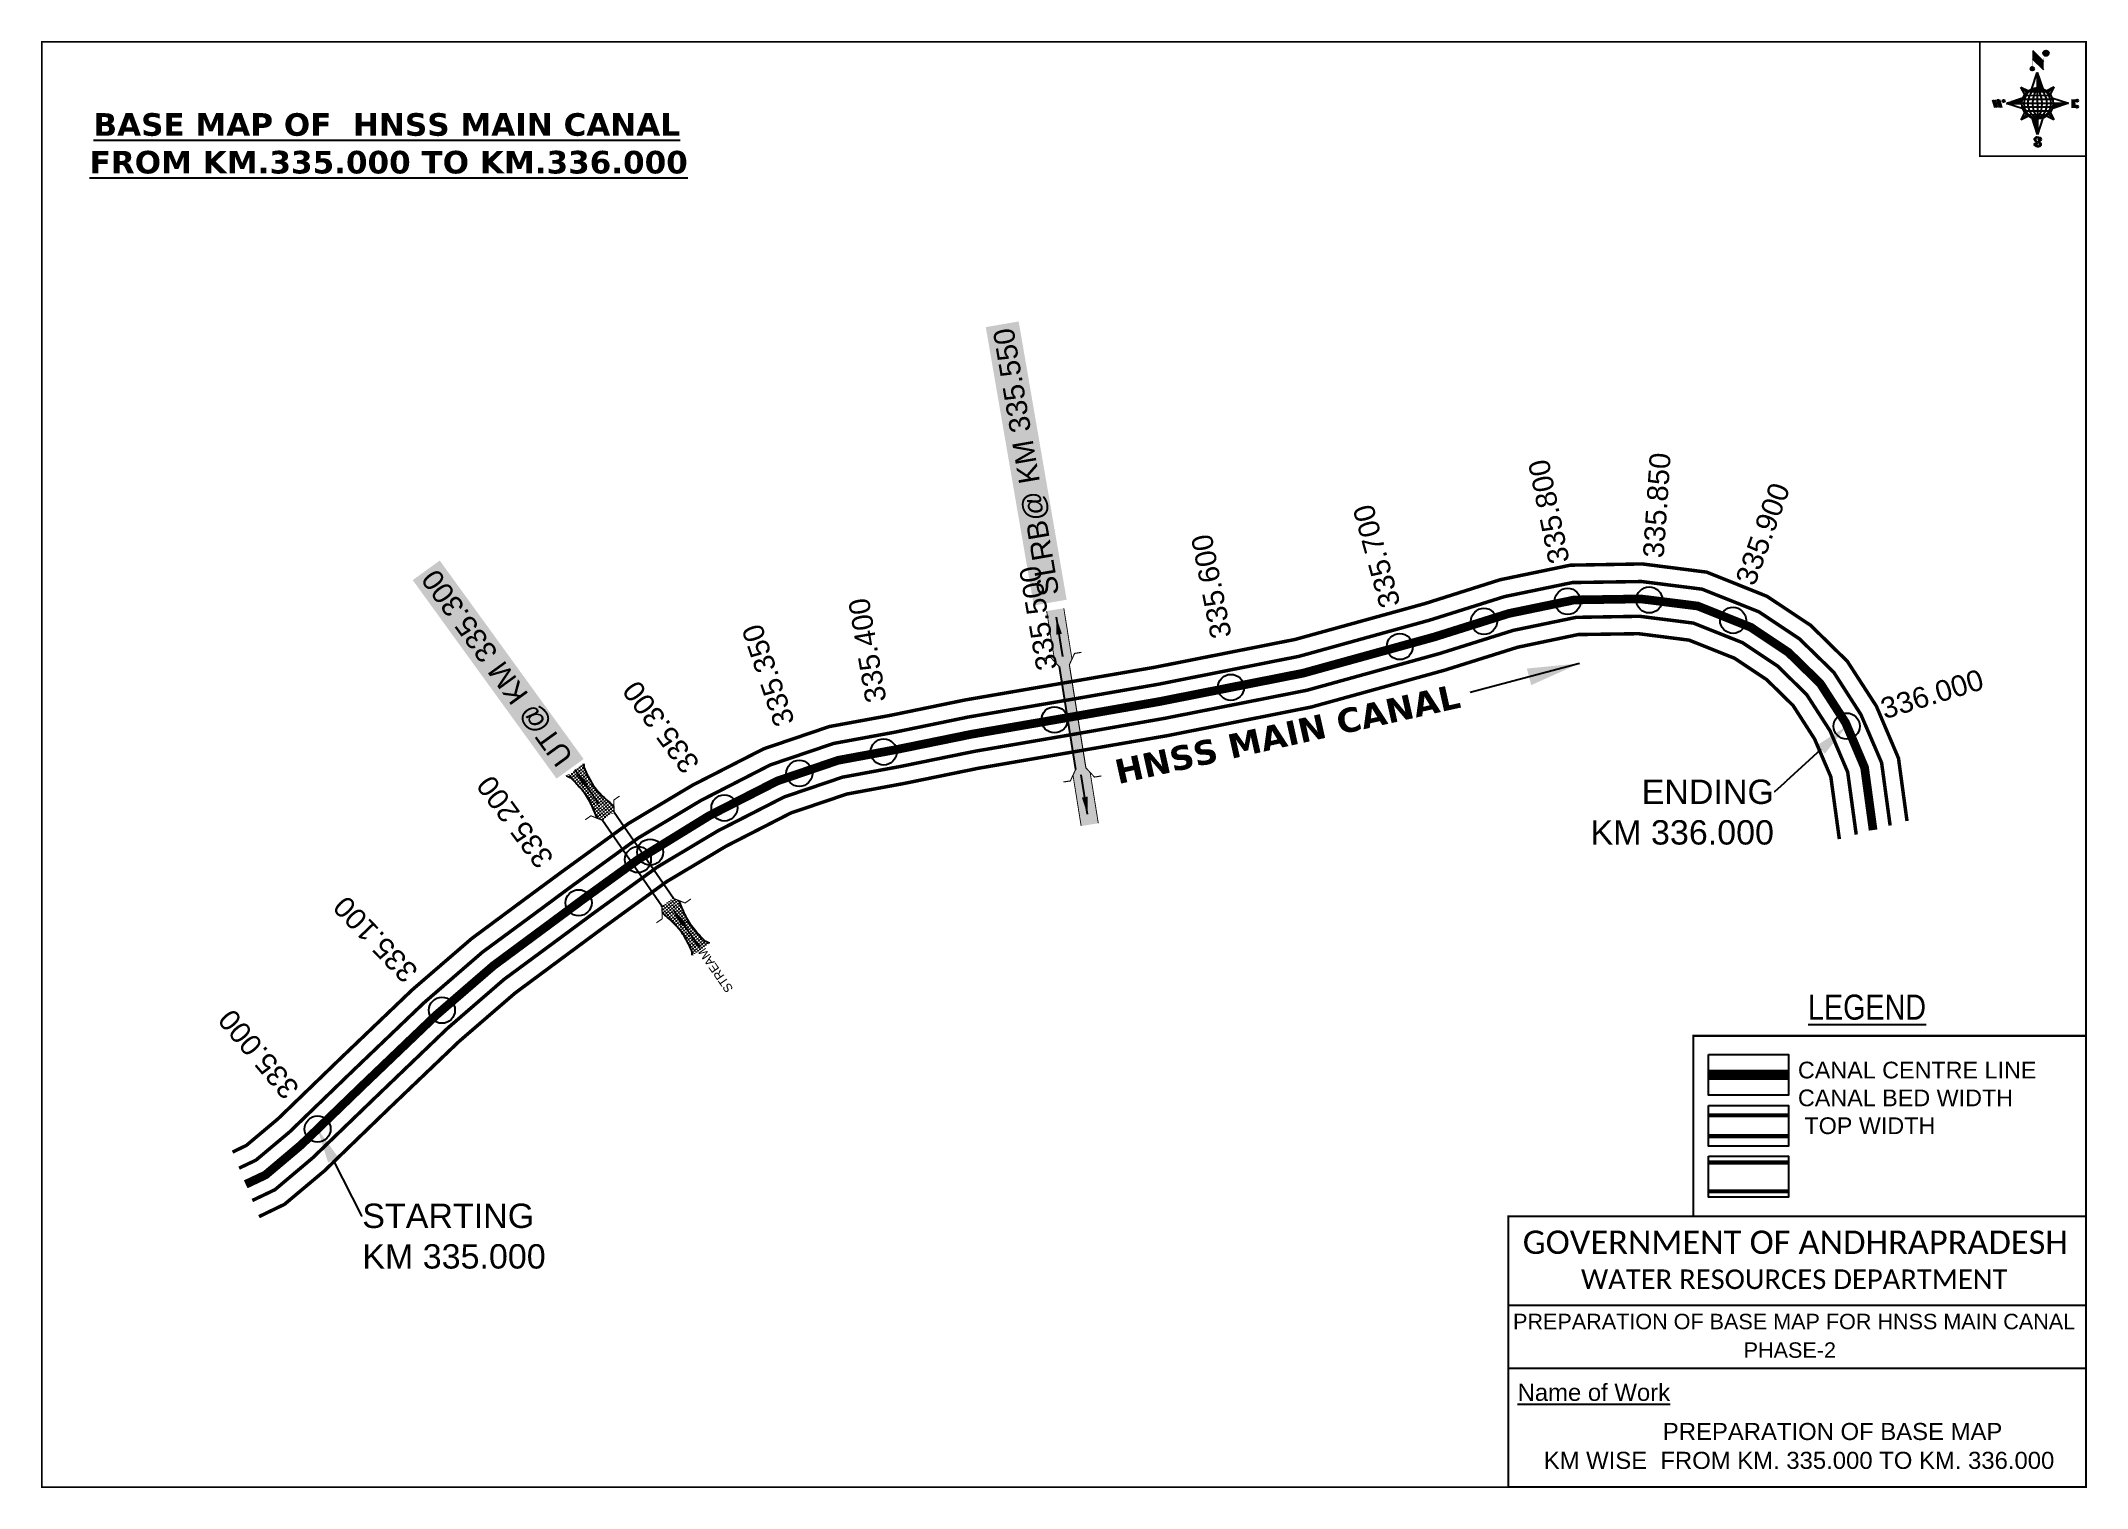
# Model space of a CAD drawing. Header units: inches. Extents: x 798277 to 799454, y 1567655 to 1568487.
import ezdxf
from ezdxf import colors
from ezdxf.entities.mleader import LeaderData, LeaderLine
from ezdxf.enums import TextEntityAlignment as Align
from ezdxf.math import Vec2, Vec3

# ---------------------------------------------------------------- set-up
doc = ezdxf.new("R2010")
doc.units = ezdxf.units.IN
doc.header["$LTSCALE"] = 15
doc.header["$MEASUREMENT"] = 0
doc.header["$PDMODE"] = 32
doc.header["$PDSIZE"] = 15
doc.linetypes.add('ACAD_ISO02W100', pattern=[15, 12, -3])
doc.linetypes.add('HIDDEN2', pattern=[0.1875, 0.125, -0.0625])
for name, color, linetype in [('AQUADUCT', 1, 'Continuous'), ('bord', 1, 'Continuous'), ('CANAL1', 7, 'Continuous'), ('CSMark', 72, 'Continuous'), ('DCBMS', 232, 'Continuous'), ('PAGE', 7, 'Continuous'), ('STRUCTURE', 5, 'Continuous'), ('TEXT', 6, 'Continuous')]:
    doc.layers.add(name, color=color, linetype=linetype)
doc.styles.add('ARIALN', font='ARIALN.TTF')
doc.styles.get("Standard").update_dxf_attribs({"font": 'arial.ttf'})
doc.dimstyles.get("Standard").update_dxf_attribs({"dimtxt": 20, "dimasz": 0.18, "dimexe": 0.18, "dimexo": 0.0625, "dimgap": 0.09, "dimtad": 0, "dimtih": 1, "dimtoh": 1, "dimdec": 4, "dimzin": 0, "dimdsep": 46, "dimtxsty": 'Standard', "dimcen": 0.09, "dimadec": 0, "dimazin": 0, "dimtfac": 1, "dimtdec": 4, "dimtofl": 0, "dimtmove": 0, "dimatfit": 3, "dimfxl": 1, "dimtolj": 1, "dimtzin": 0, "dimarcsym": 0})
pattern_1 = [(267.297113149, (-8720374.938, 50637915.138), (10.5367255337, -0.497431438), [])]
pattern_2 = [(357.297113149, (-8720374.938, 50637915.138), (0.497431438, 10.5367255337), [])]

# ---------------------------------------------------------------- blocks, each defined once
blk = doc.blocks.new('*X26')
at = {"color": 0, "linetype": 'Continuous'}
for p, q in [((6321.6, 240.5), (6322.3, 241.2)), ((6321.6, 240.3), (6322.3, 241)), ((6321.6, 240.1), (6322.3, 240.8)), ((6321.6, 239.9), (6322.4, 240.7)), ((6321.6, 239.8), (6322.4, 240.6)), ((6321.6, 239.6), (6322.5, 240.5)), ((6321.6, 239.4), (6322.5, 240.3)), ((6321.6, 239.2), (6322.6, 240.2)), ((6321.7, 239.1), (6322.6, 240.1)), ((6321.8, 240.8), (6322.4, 241.4)), ((6321.8, 239), (6322.7, 240)), ((6321.8, 239), (6322.8, 239.9)), ((6321.9, 238.9), (6322.9, 239.8)), ((6322, 238.8), (6323, 239.7)), ((6322.1, 241.3), (6322.4, 241.6)), ((6322.1, 238.7), (6323.1, 239.6)), ((6322.2, 238.6), (6323.1, 239.6)), ((6322.3, 238.5), (6323.2, 239.5)), ((6322.4, 238.5), (6323.3, 239.4)), ((6322.5, 238.4), (6323.4, 239.3)), ((6322.7, 238.4), (6323.6, 239.3)), ((6322.8, 238.3), (6323.7, 239.2)), ((6322.9, 238.3), (6323.8, 239.1)), ((6323.1, 238.2), (6323.9, 239.1)), ((6323.2, 238.2), (6324, 239)), ((6323.3, 238.2), (6324.2, 239)), ((6323.5, 238.1), (6324.3, 238.9)), ((6323.7, 238.1), (6324.4, 238.9)), ((6323.8, 238.1), (6324.6, 238.8)), ((6324.1, 238.2), (6324.7, 238.8)), ((6324.3, 238.3), (6324.9, 238.8)), ((6324.6, 238.3), (6325.1, 238.8)), ((6324.8, 238.4), (6325.2, 238.8)), ((6325.1, 238.5), (6325.4, 238.8)), ((6325.4, 238.6), (6325.6, 238.8))]:
    blk.add_line(p, q, dxfattribs=at)
blk = doc.blocks.new('*X25')
at = {"color": 0, "linetype": 'Continuous'}
for p, q in [((6324.4, 240.3), (6324.5, 240.4)), ((6324.6, 240.3), (6324.8, 240.5)), ((6324.7, 240.2), (6325, 240.5)), ((6324.8, 240.2), (6325.2, 240.6)), ((6325, 240.1), (6325.5, 240.6)), ((6325.1, 240.1), (6325.6, 240.6)), ((6325.2, 240), (6325.8, 240.6)), ((6325.3, 240), (6326, 240.6)), ((6325.4, 239.9), (6326.1, 240.6)), ((6325.5, 239.8), (6326.2, 240.5)), ((6325.6, 239.8), (6326.3, 240.5)), ((6325.7, 239.7), (6326.5, 240.4)), ((6325.9, 239.6), (6326.6, 240.3)), ((6326, 239.5), (6326.7, 240.3)), ((6326, 239.4), (6326.8, 240.2)), ((6326.1, 239.3), (6327, 240.2)), ((6326.2, 239.3), (6327.1, 240.1)), ((6326.3, 239.2), (6327.1, 240)), ((6326.4, 239.1), (6327.2, 239.9)), ((6326.5, 239), (6327.3, 239.8)), ((6326.5, 238.9), (6327.4, 239.7)), ((6326.6, 238.8), (6327.5, 239.6)), ((6326.7, 238.7), (6327.5, 239.5)), ((6326.8, 238.6), (6327.6, 239.4)), ((6326.8, 238.5), (6327.7, 239.3)), ((6326.8, 236.5), (6327.4, 237)), ((6326.9, 238.3), (6327.8, 239.2)), ((6326.9, 238.2), (6327.9, 239.1)), ((6326.9, 236.8), (6327.6, 237.4)), ((6327, 238.1), (6327.8, 239)), ((6327, 237.9), (6327.8, 238.8)), ((6327, 237.8), (6327.8, 238.6)), ((6327, 237.6), (6327.8, 238.4)), ((6327, 237.4), (6327.8, 238.2)), ((6327, 237.3), (6327.8, 238)), ((6327, 237.1), (6327.8, 237.9))]:
    blk.add_line(p, q, dxfattribs=at)
blk = doc.blocks.new('H')
at = {"layer": 'bord', "extrusion": (0.000427885, 0.004792, 0.999988)}
h = blk.add_hatch(dxfattribs=at)
h.set_pattern_fill('LINE', color=8, scale=84.387686, angle=-2.7029, style=0)
h.set_pattern_definition(pattern_2)
h.paths.add_polyline_path([(-492, 786, -0.090992), (-448, 775), (-486, 912)])
h = blk.add_hatch(dxfattribs=at)
h.set_pattern_fill('LINE', color=8, scale=84.387686, angle=-92.7029, style=0)
h.set_pattern_definition(pattern_1)
h.paths.add_polyline_path([(-625, 665, -0.090992), (-615, 710), (-751, 671)])
h = blk.add_hatch(dxfattribs=at)
h.set_pattern_fill('LINE', color=8, scale=84.387686, angle=-2.7029, style=0)
h.set_pattern_definition(pattern_2)
h.paths.add_polyline_path([(-504, 533, -0.090992), (-549, 543), (-510, 406)])
h = blk.add_hatch(dxfattribs=at)
h.set_pattern_fill('LINE', color=8, scale=84.387686, angle=-92.7029, style=0)
h.set_pattern_definition(pattern_1)
h.paths.add_polyline_path([(-246, 647), (-372, 653, -0.090992), (-382, 609)])
for p, q in [((-519, 1020, -1217), (-435, 927, -1216)), ((-516, 1087, -1217), (-432, 994, -1217)), ((-538, 774, -1216), (-487, 906, -1216)), ((-487, 906, -1216), (-493, 780, -1216)), ((-487, 906, -1216), (-448, 769, -1216)), ((-865, 701, -1215), (-847, 638, -1215)), ((-847, 700, -1215), (-829, 637, -1215)), ((-829, 699, -1215), (-811, 636, -1215)), ((-829, 699, -1215), (-811, 698, -1215)), ((-811, 698, -1215), (-794, 635, -1215)), ((-752, 665, -1215), (-615, 704, -1215)), ((-627, 794, -1216), (-567, 760, -1216)), ((-627, 794, -1216), (-584, 747, -1215)), ((-599, 731, -1215), (-627, 794, -1216)), ((-421, 753, -1216), (-359, 781, -1216)), ((-359, 781, -1216), (-405, 739, -1216)), ((-359, 781, -1216), (-392, 721, -1215)), ((-379, 693, -1215), (-246, 641, -1215)), ((-213, 669, -1215), (-217, 601, -1215)), ((-752, 665, -1215), (-625, 659, -1215)), ((-619, 614, -1215), (-752, 665, -1215)), ((-639, 526, -1214), (-606, 585, -1215)), ((-639, 526, -1214), (-593, 568, -1215)), ((-577, 553, -1215), (-639, 526, -1214)), ((-511, 400, -1214), (-549, 537, -1214)), ((-460, 533, -1215), (-511, 400, -1214)), ((-505, 527, -1214), (-511, 400, -1214)), ((-371, 513, -1214), (-431, 546, -1215)), ((-371, 513, -1214), (-414, 560, -1215)), ((-399, 576, -1215), (-371, 513, -1214)), ((-246, 641, -1215), (-383, 603, -1215)), ((-373, 647, -1215), (-246, 641, -1215)), ((-197, 600, -1215), (-194, 668, -1215))]:
    blk.add_line(p, q, dxfattribs=at)
at = {"layer": 'bord', "color": 8, "linetype": 'ByBlock', "extrusion": (0.000427885, 0.004792, 0.999988)}
for p, q in [((-375, 679, -1215), (-620, 691, -1215)), ((-386, 711, -1215), (-605, 722, -1215)), ((-411, 744, -1216), (-578, 752, -1216)), ((-493, 780, -1216), (-505, 527, -1214)), ((-373, 647, -1215), (-625, 659, -1215)), ((-378, 616, -1215), (-623, 628, -1215)), ((-392, 585, -1215), (-611, 595, -1215)), ((-420, 555, -1215), (-587, 562, -1215))]:
    blk.add_line(p, q, dxfattribs=at)
at = {"layer": 'bord', "extrusion": (0.000427885, 0.004792, 0.999988), "elevation": -1212}
for points, const_width in [([(-522, 960), (-516, 1093)], 1.61), ([(-434, 933), (-428, 1066)], 1.61), ([(-870, 707), (-846, 706)], 0.642), ([(-829, 643), (-821, 678)], 0.642), ([(-793, 641), (-782, 694)], 0.642), ([(-223, 676), (-174, 673)], 0.706), ([(-829, 643), (-855, 644)], 0.642), ([(-811, 642), (-784, 641)], 0.642), ([(-177, 605), (-226, 607)], 0.706), ([(-195, 645), (-185, 644)], 0.706)]:
    blk.add_lwpolyline(points, dxfattribs=dict(at, const_width=const_width))
for points, const_width in [([(-414, 1073, 1), (-398, 1058, 1)], 22.3), ([(-530, 950, 1), (-520, 939, 1)], 14.8), ([(-776, 697, 1), (-769, 690, 1)], 8.9), ([(-180, 618, 1), (-173, 611, 1)], 9.79), ([(-178, 667, 1), (-171, 660, 1)], 9.79), ([(-490, 362, 1), (-498, 369, 1)], 11.1), ([(-525, 322, 1), (-533, 329, 1)], 11.1)]:
    blk.add_lwpolyline(points, format="xyb", close=True, dxfattribs=dict(at, const_width=const_width))
for points in [[(-537, 317), (-531, 310), (-520, 307), (-505, 307), (-494, 310), (-486, 318), (-487, 326), (-491, 333), (-494, 336), (-503, 341), (-522, 347), (-530, 352), (-534, 355), (-537, 363), (-537, 373), (-530, 381), (-520, 384), (-504, 384), (-493, 380), (-487, 373)], [(-522, 348), (-526, 354), (-528, 361), (-528, 371), (-526, 375), (-521, 381), (-515, 384)], [(-505, 307), (-499, 312), (-497, 319), (-497, 327), (-501, 335), (-509, 343)]]:
    blk.add_lwpolyline(points, dxfattribs=at)
at = {"layer": 'bord', "extrusion": (0.000427885, 0.004792, 0.999988)}
for centre, radius in [((-406, 1065, -1212), 22.3), ((-525, 944, -1212), 14.8), ((-773, 694, -1212), 8.9), ((-498, 659, -1212), 127), ((-177, 615, -1212), 9.79), ((-174, 663, -1212), 9.79), ((-494, 365, -1212), 11.1), ((-529, 325, -1212), 11.1)]:
    blk.add_circle(centre, radius, dxfattribs=at)
at = {"layer": 'bord', "color": 8, "linetype": 'ByBlock', "extrusion": (0.000427885, 0.004792, 0.999988)}
for centre, radius, start, end in [((-482, 658, -1212), 128, 94.9254, 259.6691), ((-437, 656, -1212), 141, 113.2864, 241.308), ((-316, 651, -1212), 222, 142.5892, 212.0053), ((-560, 662, -1212), 141, 293.2864, 61.308), ((-681, 668, -1212), 222, 322.5892, 32.0053), ((-515, 660, -1212), 128, 274.9254, 79.6691)]:
    blk.add_arc(centre, radius, start, end, dxfattribs=at)
at = {"layer": 'bord', "extrusion": (0.000427885, 0.004792, 0.999988)}
for points in [[(-516, 1093, -1212), (-431, 1000, -1212), (-519, 1026, -1212), (-434, 933, -1212)], [(-864, 707, -1212), (-846, 706, -1212), (-846, 644, -1212), (-829, 643, -1212)], [(-829, 705, -1212), (-811, 704, -1212), (-811, 642, -1212), (-793, 641, -1212)], [(-193, 674, -1212), (-197, 606, -1212), (-213, 675, -1212), (-216, 607, -1212)]]:
    blk.add_solid(points, dxfattribs=at)
at = {"layer": 'bord', "extrusion": (0.000427885, 0.004792, 0.999988), "xscale": 7.977342409717546, "yscale": 7.977342408231451, "zscale": 7.977342408476333, "rotation": 138.0840426661453}
for name, p in [('*X25', (38301, -31929, -1212)), ('*X26', (38314, -31951, -1212))]:
    blk.add_blockref(name, p, dxfattribs=at)
blk = doc.blocks.new('UT')
at = {"layer": 'STRUCTURE'}
h = blk.add_hatch(dxfattribs=at)
h.set_pattern_fill('DASH', color=150, scale=8, angle=-39.6278, style=0)
h.set_pattern_definition([(320.372247933, (-4370.464, -6260.8811), (1.40800153113, 0.132407282), [1, -1])])
h.paths.add_polyline_path([(765163, 1700681.9), (765165.6, 1700680.6), (765167.2, 1700680.3), (765169.1, 1700680), (765172.4, 1700679.6), (765176.4, 1700679.3), (765179.5, 1700679.5), (765183.1, 1700679.9), (765187.7, 1700680.9), (765188.9, 1700681.2), (765193.1, 1700682.2), (765196.1, 1700680.2), (765196.1, 1700672.2), (765193.1, 1700670.2), (765190.5, 1700670.8), (765188.1, 1700671.3), (765185.5, 1700671.8), (765183.6, 1700672.1), (765181, 1700672.5), (765180.3, 1700672.5), (765178.5, 1700672.6), (765176.7, 1700672.6), (765174.6, 1700672.5), (765172.5, 1700672.3), (765170.4, 1700672), (765168.5, 1700671.7), (765166.1, 1700671.2), (765165, 1700670.8), (765163, 1700669.7)])
h.paths.add_polyline_path([(765259.1, 1700682.2), (765256.1, 1700680.2), (765256.1, 1700672.2), (765259.1, 1700670.2), (765261.9, 1700671), (765264.4, 1700671.6), (765266.4, 1700672), (765269.1, 1700672.5), (765272.7, 1700673), (765276.1, 1700673.1), (765278.6, 1700672.9), (765281.2, 1700672.7), (765283.9, 1700672.3), (765286.4, 1700671.9), (765288, 1700671.3), (765289.2, 1700670.6), (765289.1, 1700682.7), (765287.6, 1700681.8), (765285.7, 1700681.2), (765283, 1700680.7), (765281.2, 1700680.4), (765276.7, 1700679.9), (765272.7, 1700679.9), (765268.7, 1700680.3), (765264.8, 1700681), (765261.2, 1700681.7)])
at = {"layer": 'STRUCTURE', "color": 150, "const_width": 0.628}
for points in [[(765190.1, 1700688.2), (765190.1, 1700684.2), (765196.1, 1700680.2), (765256.1, 1700680.2), (765262.1, 1700684.2), (765262.1, 1700688.2)], [(765190.1, 1700664.2), (765190.1, 1700668.2), (765196.1, 1700672.2), (765256.1, 1700672.2), (765262.1, 1700668.2), (765262.1, 1700664.2)]]:
    blk.add_lwpolyline(points, dxfattribs=at)
at = {"layer": 'STRUCTURE', "color": 150}
for points in [[(765196.1, 1700680.2), (765256.1, 1700680.2)], [(765196.1, 1700672.2), (765256.1, 1700672.2)], [(765196.1, 1700672.2), (765256.1, 1700672.2)]]:
    blk.add_lwpolyline(points, dxfattribs=at)
at = {"layer": 'STRUCTURE', "color": 0}
blk.add_circle((765226.1, 1700676.2), 1.89, dxfattribs=at)
at = {"layer": 'STRUCTURE', "color": 150}
for points in [[(765163, 1700681.9), (765164.4, 1700681.1), (765167.9, 1700680.2), (765171.2, 1700679.8), (765176.1, 1700679.4), (765184.7, 1700680.3), (765193.1, 1700682.2)], [(765289.1, 1700682.7), (765287.8, 1700681.9), (765284.3, 1700680.9), (765280.9, 1700680.4), (765276.1, 1700679.8), (765267.4, 1700680.5), (765259.1, 1700682.2)], [(765163, 1700669.7), (765164.3, 1700670.6), (765167.8, 1700671.6), (765171.2, 1700672.1), (765176, 1700672.6), (765184.7, 1700672), (765193.1, 1700670.2)], [(765289.2, 1700670.6), (765287.8, 1700671.4), (765284.2, 1700672.3), (765280.9, 1700672.7), (765276.1, 1700673.1), (765267.4, 1700672.2), (765259.1, 1700670.2)]]:
    blk.add_spline(points, degree=3, dxfattribs=at)
at = {"layer": 'STRUCTURE', "color": 0}
blk.add_text('STREAM', height=5, dxfattribs=at).set_placement((765148.2, 1700675.8), align=Align.MIDDLE_CENTER)
for points in [[(765190.9, 1700676), (765164.2, 1700675.8)], [(765289.3, 1700676.7), (765265.4, 1700676.4)]]:
    blk.add_leader(points, dimstyle='Standard', override={"dimasz": 10, "dimgap": 0.09, "dimtad": 0}, dxfattribs=at)
blk = doc.blocks.new('SLB')
at = {"layer": 'STRUCTURE'}
h = blk.add_hatch(dxfattribs=at)
h.set_pattern_fill('DOTS', color=6, scale=20, angle=320.3722, style=0)
h.set_pattern_definition([(320.372247934, (-159.4327, -72.9564), (1.2786241598, 0.5641323054), [0, -1.25])])
h.paths.add_polyline_path([(769699.5, 1706871.1), (769699.5, 1706861.1), (769729.1, 1706861.1), (769732.1, 1706863.1), (769792.1, 1706863.1), (769795.1, 1706861.1), (769824.7, 1706861.1), (769824.7, 1706871.1), (769795.1, 1706871.1), (769792.1, 1706869.1), (769732.1, 1706869.1), (769729.1, 1706871.1)])
at = {"layer": 'STRUCTURE', "color": 6, "linetype": 'ACAD_ISO02W100', "ltscale": 0.5, "const_width": 0.5}
for points in [[(769699.5, 1706871.1), (769729.1, 1706871.1)], [(769795.1, 1706871.1), (769824.7, 1706871.1)], [(769699.5, 1706861.1), (769729.1, 1706861.1)], [(769795.1, 1706861.1), (769824.7, 1706861.1)]]:
    blk.add_lwpolyline(points, dxfattribs=at)
at = {"layer": 'STRUCTURE', "color": 6, "const_width": 0.628}
for points in [[(769726.1, 1706877.1), (769726.1, 1706873.1), (769732.1, 1706869.1), (769792.1, 1706869.1), (769798.1, 1706873.1), (769798.1, 1706877.1)], [(769726.1, 1706855.1), (769726.1, 1706859.1), (769732.1, 1706863.1), (769792.1, 1706863.1), (769798.1, 1706859.1), (769798.1, 1706855.1)]]:
    blk.add_lwpolyline(points, dxfattribs=at)
at = {"layer": 'STRUCTURE', "color": 6}
blk.add_lwpolyline([(769732.1, 1706863.1), (769792.1, 1706863.1)], dxfattribs=at)
blk.add_lwpolyline([(769732.1, 1706863.1), (769792.1, 1706863.1)], dxfattribs=at)
at = {"layer": 'STRUCTURE', "color": 0}
blk.add_circle((769762.1, 1706866.1), 1.24, dxfattribs=at)
for points in [[(769703.8, 1706866), (769726.7, 1706866)], [(769818.6, 1706865.8), (769795.7, 1706865.8)]]:
    blk.add_leader(points, dimstyle='Standard', override={"dimasz": 10, "dimgap": 0.09, "dimtad": 0}, dxfattribs=at)

msp = doc.modelspace()

# ---------------------------------------------------------------- linework, layer by layer
at = {"layer": 'CANAL1', "color": 200, "const_width": 2}
for points in [[(798387.3, 1567847.8), (798395.3, 1567851.7), (798413.4, 1567866.9), (798449.2, 1567901.5), (798490.6, 1567941.1), (798524.8, 1567970.6), (798555.4, 1567993.3), (798576.8, 1568009.1), (798615, 1568036.8), (798651.8, 1568058.8), (798692.7, 1568079.7), (798730.4, 1568092.5), (798765.8, 1568099), (798808.5, 1568107.8), (798867.1, 1568117.9), (798917.5, 1568126.6), (798998.2, 1568142.6), (799072.8, 1568163.2), (799116, 1568176.9), (799156.5, 1568185.3), (799197.9, 1568186), (799234.8, 1568181.3), (799269.5, 1568167.4), (799294.6, 1568150.7), (799315.7, 1568130), (799332.4, 1568104.2), (799345.1, 1568074.3), (799350, 1568038.2)], [(798402.5, 1567810.7), (798417.2, 1567817.8), (798440.2, 1567837.1), (798476.9, 1567872.6), (798517.6, 1567911.5), (798549.8, 1567939.3), (798579.2, 1567961.1), (798600.4, 1567976.8), (798637, 1568003.4), (798671.2, 1568023.8), (798708.3, 1568042.8), (798740.5, 1568053.7), (798773.5, 1568059.8), (798816, 1568068.5), (798874, 1568078.5), (798924.9, 1568087.3), (799007.4, 1568103.7), (799084.1, 1568124.9), (799126.1, 1568138.1), (799160.9, 1568145.4), (799195.7, 1568145.9), (799224.7, 1568142.2), (799250.8, 1568131.8), (799269.3, 1568119.5), (799284.5, 1568104.6), (799296.9, 1568085.3), (799306.2, 1568063.6), (799311.1, 1568027.8)]]:
    msp.add_lwpolyline(points, dxfattribs=at)
at = {"layer": 'CANAL1', "color": 5, "const_width": 2}
for points in [[(798391.1, 1567838.6), (798400.8, 1567843.2), (798420.1, 1567859.4), (798456.1, 1567894.2), (798497.4, 1567933.7), (798531, 1567962.8), (798561.4, 1567985.2), (798582.7, 1568001), (798620.5, 1568028.4), (798656.6, 1568050), (798696.6, 1568070.5), (798732.9, 1568082.8), (798767.7, 1568089.2), (798810.4, 1568098), (798868.9, 1568108), (798919.4, 1568116.8), (799000.5, 1568132.9), (799075.6, 1568153.7), (799118.5, 1568167.2), (799157.6, 1568175.3), (799197.4, 1568175.9), (799232.2, 1568171.5), (799264.8, 1568158.5), (799288.2, 1568142.9), (799307.9, 1568123.7), (799323.5, 1568099.4), (799335.4, 1568071.7), (799340.3, 1568035.6)], [(798398.7, 1567820), (798411.7, 1567826.2), (798433.5, 1567844.6), (798470, 1567879.8), (798510.8, 1567918.9), (798543.5, 1567947.2), (798573.3, 1567969.2), (798594.5, 1567984.9), (798631.5, 1568011.7), (798666.3, 1568032.5), (798704.4, 1568052), (798738, 1568063.4), (798771.5, 1568069.6), (798814.1, 1568078.3), (798872.3, 1568088.3), (798923, 1568097.2), (799005.1, 1568113.4), (799081.3, 1568134.5), (799123.6, 1568147.8), (799159.8, 1568155.3), (799196.3, 1568155.9), (799227.2, 1568152), (799255.5, 1568140.7), (799275.6, 1568127.3), (799292.3, 1568110.9), (799305.8, 1568090), (799315.9, 1568066.3), (799320.8, 1568030.4)]]:
    msp.add_lwpolyline(points, dxfattribs=at)
at = {"layer": 'CANAL1', "color": 1, "linetype": 'HIDDEN2', "ltscale": 8, "const_width": 5}
msp.add_lwpolyline([(798394.9, 1567829.3), (798406.3, 1567834.7), (798426.8, 1567852), (798463, 1567887), (798504.1, 1567926.3), (798537.3, 1567955), (798567.3, 1567977.2), (798588.6, 1567993), (798620.4, 1568016), (798661.5, 1568041.3), (798700.5, 1568061.2), (798735.5, 1568073.1), (798769.6, 1568079.4), (798812.2, 1568088.1), (798870.6, 1568098.2), (798919.8, 1568106.8), (798961.3, 1568115), (799002.8, 1568123.2), (799078.5, 1568144.1), (799121, 1568157.5), (799158.7, 1568165.3), (799196.8, 1568165.9), (799201.8, 1568165.3), (799229.7, 1568161.8), (799260.2, 1568149.6), (799281.9, 1568135.1), (799300.1, 1568117.3), (799314.7, 1568094.7), (799325.6, 1568069), (799330.5, 1568033)], dxfattribs=at)
at = {"layer": 'CANAL1', "color": 1, "linetype": 'HIDDEN2', "ltscale": 100, "const_width": 6, "elevation": -0.4}
msp.add_lwpolyline([(799281.9, 1567892.3), (799235.9, 1567892.3)], dxfattribs=at)
at = {"layer": 'CANAL1', "color": 5, "const_width": 2.4, "elevation": -0.4}
for points in [[(799281.9, 1567869), (799235.9, 1567869)], [(799281.9, 1567857), (799235.9, 1567857)]]:
    msp.add_lwpolyline(points, dxfattribs=at)
at = {"layer": 'CANAL1', "color": 200, "const_width": 2.4, "elevation": -0.4}
for points in [[(799281.9, 1567841.8), (799235.9, 1567841.8)], [(799281.9, 1567825.3), (799235.9, 1567825.3)]]:
    msp.add_lwpolyline(points, dxfattribs=at)
at = {"layer": 'CSMark', "color": 3}
for p in [(799154.9, 1568164.5), (799201.8, 1568165.3), (799106.8, 1568153), (799250, 1568153.6), (799058.4, 1568138.5), (798961.3, 1568115), (798859.9, 1568096.4), (799315.3, 1568092.8), (798761.7, 1568077.9), (798713.2, 1568065.6), (798670.1, 1568045.7), (798620.4, 1568016), (798627.4, 1568020.3), (798586.3, 1567991.2), (798507.7, 1567929.4), (798436.2, 1567861.1)]:
    msp.add_point(p, dxfattribs=at)
at = {"layer": 'PAGE', "const_width": 1}
msp.add_lwpolyline([(798277.7, 1567655.2), (799452.9, 1567655.2), (799452.9, 1568486.2), (798277.7, 1568486.2), (798277.7, 1567655.2)], dxfattribs=at)
at = {"layer": 'PAGE'}
for points, const_width in [([(799452.9, 1568486.2), (799391.8, 1568486.2), (799391.8, 1568420.5), (799452.9, 1568420.5)], 1), ([(799227.1, 1567914.7), (799452.9, 1567914.7), (799452.9, 1567810.9), (799227.1, 1567810.9)], 1.2), ([(799120.8, 1567810.9), (799452.9, 1567810.9), (799452.9, 1567655.2), (799120.8, 1567655.2)], 1.2)]:
    msp.add_lwpolyline(points, close=True, dxfattribs=dict(at, const_width=const_width))
at = {"layer": 'PAGE', "elevation": -0.4}
for points in [[(799235.9, 1567904), (799281.9, 1567904), (799281.9, 1567880.5), (799235.9, 1567880.5)], [(799235.9, 1567874.7), (799281.9, 1567874.7), (799281.9, 1567851.2), (799235.9, 1567851.2)], [(799235.9, 1567845.5), (799281.9, 1567845.5), (799281.9, 1567822), (799235.9, 1567822)]]:
    msp.add_lwpolyline(points, close=True, dxfattribs=at)
at = {"layer": 'PAGE'}
for points in [[(799120.8, 1567759.9), (799452.9, 1567759.9)], [(799120.8, 1567723.5), (799452.9, 1567723.5)]]:
    msp.add_lwpolyline(points, dxfattribs=at)

# ---------------------------------------------------------------- block references
at = {"layer": 'AQUADUCT', "color": 1, "xscale": 0.0703495379661093, "yscale": 0.07034953800030053, "zscale": 0.07034953795990817, "rotation": 3.078330607406165}
msp.add_blockref('H', (799462.5, 1568406.8, 85.4), dxfattribs=at)
at = {"layer": 'STRUCTURE', "color": 0}
for name, p, rotation in [('SLB', (-1008386.4, 2057739.7), 279.1151320574122), ('UT', (2632707.7, 1905646.7), 124.6561530585583)]:
    msp.add_blockref(name, p, dxfattribs=dict(at, rotation=rotation))

# ---------------------------------------------------------------- texts
at = {"layer": 'CANAL1', "insert": (798892.5, 1568072.8), "char_height": 14, "width": 205.129, "attachment_point": 1, "rotation": 12.6149}
msp.add_mtext('\\pi0.96322;{\\fVerdana|b1|i0|c0|p34;HNSS MAIN CANAL}', dxfattribs=at)
at = {"layer": 'CSMark', "color": 1}
for s, rotation, p in [('335.800', 101.7023, (799150.2, 1568186.4)), ('335.850', 86.1225, (799204.1, 1568189.5)), ('335.900', 70.0963, (799256.7, 1568174.8)), ('335.700', 105.4297, (799053.1, 1568161.2)), ('335.600', 101.1782, (798955.9, 1568143.3)), ('335.500', 99.8362, (798855.7, 1568124.9)), ('335.400', 99.7813, (798757.4, 1568106.4)), ('335.350', 108.7842, (798705, 1568093.2)), ('335.300', 126.5086, (798651.6, 1568067.8)), ('336.000', 16.9863, (799335.4, 1568102.4)), ('335.200', 126.5086, (798567.7, 1568013.3)), ('335.100', 133.7337, (798490.4, 1567948.2)), ('335.000', 130.1297, (798421.8, 1567880.9))]:
    msp.add_text(s, height=12, rotation=rotation, dxfattribs=at).set_placement(p, align=Align.MIDDLE_LEFT)
at = {"layer": 'PAGE', "extrusion": (0.000201441, 0.004807, 0.999988), "style": 'ARIALN'}
msp.add_text('%%ULEGEND', height=14.4, rotation=359.9999, dxfattribs=at).set_placement((799327, 1567912.3, 7697.8), align=Align.MIDDLE)
at = {"layer": 'PAGE', "extrusion": (0.000201441, 0.004807, 0.999988)}
for s, height, p in [('PREPARATION OF BASE MAP FOR HNSS MAIN CANAL', 8.878, (799123.5, 1567727.1, 7696.9)), ('%%UName of Work', 9.822, (799126.1, 1567685.9, 7695.5))]:
    msp.add_text(s, height=height, rotation=359.9999, dxfattribs=at).set_placement(p)
for s, height, p in [('PHASE-2', 8.88, (799282.6, 1567715.1, 7696.8)), ('PREPARATION OF BASE MAP', 9.822, (799307.2, 1567668.3, 7695.6)), ('KM WISE  FROM KM. 335.000 TO KM. 336.000', 9.822, (799287.9, 1567651.7, 7695.6))]:
    msp.add_text(s, height=height, rotation=359.9999, dxfattribs=at).set_placement(p, align=Align.MIDDLE_CENTER)
at = {"layer": 'PAGE', "extrusion": (0.000201441, 0.004807, 0.999988), "attachment_point": 1, "text_direction": (1, -1e-06, -0.000201)}
for s, insert, char_height, width in [('CANAL CENTRE LINE CANAL BED WIDTH {\\H2.3717x; }\\P TOP WIDTH{\\H1.9152x; }', (799287.3, 1567899.8, -0.4), 9.6, 168.926), ('\\pi3.5885;{\\fCalibri|b0|i0|c0|p34;\\H1.3333x;GOVERNMENT OF ANDHRAPRADESH\\P\\pi37.073;\\H0.83998x;WATER RESOURCES DEPARTMENT}', (799125.5, 1567802.7, -1.3), 10.059, 321.276)]:
    msp.add_mtext(s, dxfattribs=dict(at, insert=insert, char_height=char_height, width=width))
at = {"layer": 'STRUCTURE', "color": 5, "char_height": 12, "attachment_point": 1, "bg_fill": 1, "box_fill_scale": 1.3, "bg_fill_color": 7, "bg_fill_true_color": 16777215, "bg_fill_transparency": 4390977}
for s, insert, width, rotation in [('\\pi0.43653;SLRB@ KM 335.550', (798850.9, 1568166.3), 155.187, 99.7813), ('\\pi0.71894;UT@ KM 335.300', (798574.4, 1568067.6), 133.741, 125.9264)]:
    msp.add_mtext(s, dxfattribs=dict(at, insert=insert, width=width, rotation=rotation))
at = {"layer": 'TEXT', "color": 1, "insert": (798285.6, 1568445.2), "char_height": 13, "width": 379.826, "attachment_point": 1}
msp.add_mtext('\\pi21.755;{\\fVerdana|b1|i0|c0|p34;\\LBASE MAP OF  HNSS MAIN CANAL \\P\\pi19.564;FROM KM.335.000 TO KM.336.000}', dxfattribs=at)

# ---------------------------------------------------------------- leaders
at = {"layer": 'CANAL1'}
msp.add_leader([(799161.7, 1568128.8), (799098.8, 1568112.1)], dimstyle='Standard', override={"dimasz": 30, "dimgap": 0.09, "dimtad": 0}, dxfattribs=at)
at = {"layer": 'DCBMS', "color": 5}
ml = msp.add_multileader_mtext('Standard', dxfattribs=at)
ml.set_content('STARTING\\PKM 335.000', color=5)
ml.set_leader_properties()
ml.build(insert=Vec2(0, 0))
ml.multileader.update_dxf_attribs({"dogleg_length": 0.36, "arrow_head_size": 20})
ctx = ml.context
ctx.base_point, ctx.char_height, ctx.arrow_head_size, ctx.landing_gap_size, ctx.plane_origin = Vec3(798461.8, 1567811.1), 14, 20, 0.09, Vec3(798632.7, 1567883.8)
notes = []
notes.append((ctx, [(1, (1, 1, 0), (798461.4, 1567811.1), (1, 0), 0.36, [(0, [(798436.2, 1567861.1)], 0, [])])]))
ctx.mtext.insert, ctx.mtext.flow_direction = Vec3(798461.9, 1567818.2), 5
for ctx, leaders in notes:
    for number, flags, end, landing, length, lines in leaders:
        leader = LeaderData()
        leader.index, (leader.has_last_leader_line, leader.has_dogleg_vector, leader.attachment_direction) = number, flags
        leader.last_leader_point, leader.dogleg_vector, leader.dogleg_length = Vec3(end), Vec3(landing), length
        for number, points, colour, breaks in lines:
            line = LeaderLine()
            line.index, line.vertices, line.color, line.breaks = number, Vec3.list(points), colors.encode_raw_color(colour), breaks
            leader.lines.append(line)
        ctx.leaders.append(leader)

# ---------------------------------------------------------------- next in the draw order: leaders
ml = msp.add_multileader_mtext('Standard', dxfattribs=at)
ml.set_content('ENDING \\PKM 336.000', color=5)
ml.set_leader_properties()
ml.build(insert=Vec2(0, 0))
ml.multileader.update_dxf_attribs({"dogleg_length": 0.36, "arrow_head_size": 20})
ctx = ml.context
ctx.base_point, ctx.char_height, ctx.arrow_head_size, ctx.landing_gap_size, ctx.plane_origin = Vec3(799170.3, 1568054.9), 14, 20, 0.09, Vec3(799314, 1568267.3)
ctx.text_align_type = 2
notes = []
notes.append((ctx, [(0, (1, 1, 0), (799273.9, 1568054.9), (-1, 0), 0.36, [(0, [(799315.3, 1568092.8)], 0, [])])]))
ctx.mtext.insert, ctx.mtext.width, ctx.mtext.alignment, ctx.mtext.flow_direction = Vec3(799273.5, 1568062), 109.049, 3, 5
ctx.mtext.has_bg_fill, ctx.mtext.bg_color, ctx.mtext.bg_scale_factor, ctx.mtext.bg_transparency, ctx.mtext.use_window_bg_color = 1, -1027028792, 1.5, 0, 1
for ctx, leaders in notes:
    for number, flags, end, landing, length, lines in leaders:
        leader = LeaderData()
        leader.index, (leader.has_last_leader_line, leader.has_dogleg_vector, leader.attachment_direction) = number, flags
        leader.last_leader_point, leader.dogleg_vector, leader.dogleg_length = Vec3(end), Vec3(landing), length
        for number, points, colour, breaks in lines:
            line = LeaderLine()
            line.index, line.vertices, line.color, line.breaks = number, Vec3.list(points), colors.encode_raw_color(colour), breaks
            leader.lines.append(line)
        ctx.leaders.append(leader)

doc.saveas('drawing.dxf')
